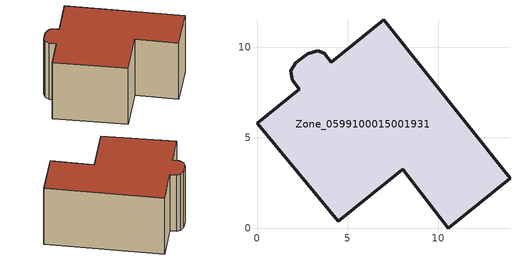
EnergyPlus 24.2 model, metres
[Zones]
Zone_0599100015001931
 floor ground (C_G): 8.04,3.24 4.48,0.37 0,5.79 2.34,7.68 1.94,8.19 1.87,8.69 2.14,9.14 2.79,9.63 3.35,9.8 3.72,9.67 4.11,9.17 7,11.5 13.97,2.75 10.56,0 z0.86
 wall outside (C_F): 4.11,9.17 3.72,9.67 3.35,9.8 2.79,9.63 2.14,9.14 1.87,8.69 1.94,8.19 2.34,7.68 0,5.79 4.48,0.37 8.04,3.24 10.56,0 13.97,2.75 7,11.5 4.11,9.17 z0.86:7.18
 roof outside (C_R): 8.04,3.24 10.56,0 13.97,2.75 7,11.5 4.11,9.17 3.72,9.67 3.35,9.8 2.79,9.63 2.14,9.14 1.87,8.69 1.94,8.19 2.34,7.68 0,5.79 4.48,0.37 z7.18
[BUILDING]
Pand.0599100015001931: North Axis=0; Terrain=City; Loads Convergence Tolerance Value=0.04; Temperature Convergence Tolerance Value=0.4; Solar Distribution=FullExterior; Maximum Number of Warmup Days=25; Minimum Number of Warmup Days=1
[Site:Location]
Rotterdam.The.Hague.AP_ZH_NLD Design_Conditions: Latitude=51.96; Longitude=4.45; Time Zone=1; Elevation=-4.5
[SITE:GROUNDTEMPERATURE:BUILDINGSURFACE]
18, 18, 18, 18, 18, 18, 18, 18, 18, 18, 18, 18
[MATERIAL] Thermal Absorptance=0.9; Solar Absorptance=0.7; Visible Absorptance=0.7
Name | Roughness | Thickness | Conductivity | Density | Specific Heat
G.TC.1975-1991 | MediumSmooth | 0.15 | 0.288461 | 540 | 1210
F.TC.1975-1991 | Rough | 0.3 | 0.230769 | 1920 | 840
R.TC.1975-1991 | MediumRough | 0.2 | 0.153846 | 1500 | 1000
[CONSTRUCTION]
C_G: G.TC.1975-1991
C_F: F.TC.1975-1991
C_R: R.TC.1975-1991
[ZONE]
Zone_0599100015001931: Type=1; Multiplier=1; Ceiling Height=Autocalculate; Volume=Autocalculate; Floor Area=autocalculate; Part of Total Floor Area=Yes
[ZONEINFILTRATION:DESIGNFLOWRATE]
Infil_Zone_0599100015001931: Zone or ZoneList or Space or SpaceList=Zone_0599100015001931; Schedule=AlwaysOn; Design Flow Rate Calculation Method=Flow/Area; Flow Rate per Floor Area=0.003; Constant Term Coefficient=1; Temperature Term Coefficient=0; Velocity Term Coefficient=0; Velocity Squared Term Coefficient=0
[HVACTEMPLATE:ZONE:IDEALLOADSAIRSYSTEM]
Zone_0599100015001931: Maximum Heating Supply Air Temperature=50; Minimum Cooling Supply Air Temperature=13; Maximum Heating Supply Air Humidity Ratio=0.0156; Minimum Cooling Supply Air Humidity Ratio=0.0077; Heating Limit=NoLimit; Cooling Limit=NoLimit; Dehumidification Control Type=ConstantSensibleHeatRatio; Cooling Sensible Heat Ratio=0.7; Dehumidification Setpoint=60; Humidification Control Type=None; Humidification Setpoint=30; Outdoor Air Method=None; Outdoor Air Flow Rate per Person=0.00944; Outdoor Air Flow Rate per Zone Floor Area=0; Outdoor Air Flow Rate per Zone=0; Demand Controlled Ventilation Type=None; Outdoor Air Economizer Type=NoEconomizer; Heat Recovery Type=None; Sensible Heat Recovery Effectiveness=0.7; Latent Heat Recovery Effectiveness=0.65
[ZONECONTROL:THERMOSTAT]
ThermostatControl_Zone_0599100015001931: Zone or ZoneList=Zone_0599100015001931; Control Type Schedule=DualSetpointControlType; Control 1=Thermostat_Zone_0599100015001931; Temperature Difference Between Cutout And Setpoint=0
[THERMOSTATSETPOINT:DUALSETPOINT]
Thermostat_Zone_0599100015001931: Heating Setpoint Temperature Schedule=HeatingSetpoint_Zone_0599100015001931; Cooling Setpoint Temperature Schedule=CoolingSetpoint_Zone_0599100015001931
[SCHEDULE:COMPACT]
HeatingSetpoint_Zone_0599100015001931: Through: 12/31, For: AllDays, Until: 24:00, 21
CoolingSetpoint_Zone_0599100015001931: Through: 12/31, For: AllDays, Until: 24:00, 24
DualSetpointControlType: Through: 12/31, For: AllDays, Until: 24:00, 4
AlwaysOn: Through: 12/31, For: AllDays, Until: 24:00, 1
